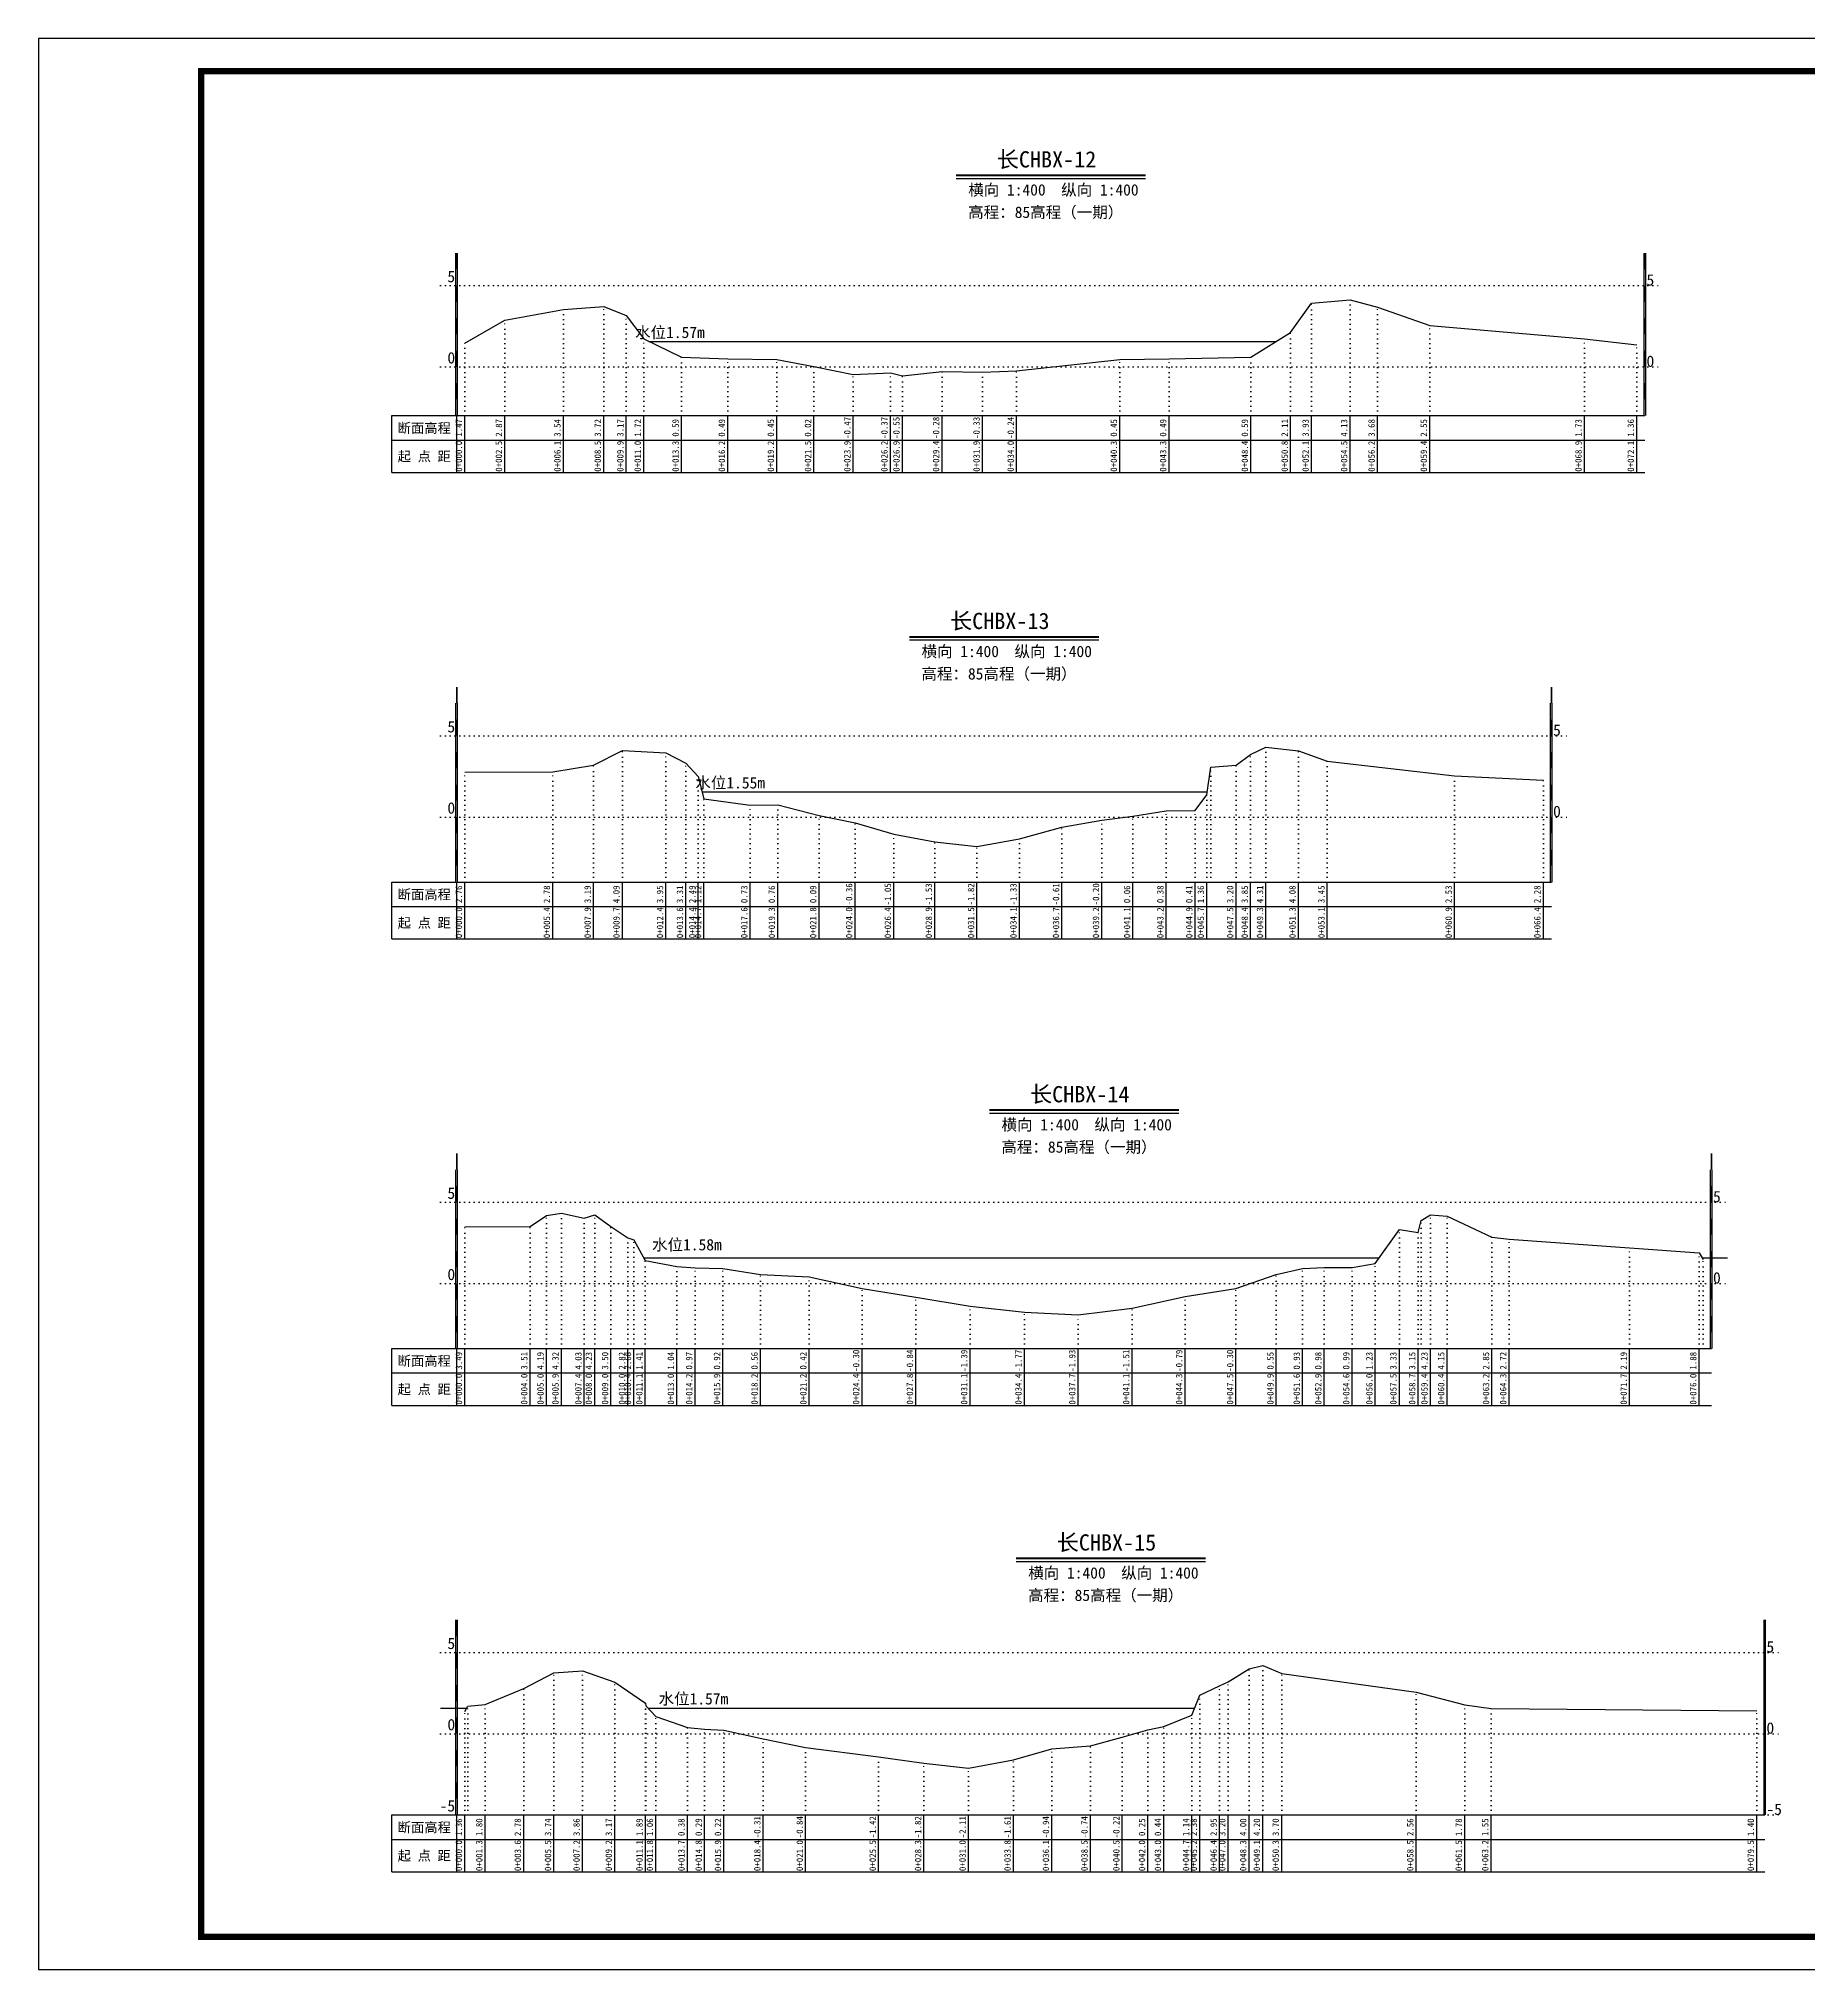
# Model space of a CAD drawing. Header units: millimetres. Extents: x 519117 to 522689, y 3371934 to 3372232.
# Drawn here: x 520467.6 to 520739.8, y 3371934.4 to 3372231.4 of the extents above; entities that cross this region are included whole.
import ezdxf
from ezdxf.enums import TextEntityAlignment as Align

# ---------------------------------------------------------------- set-up
doc = ezdxf.new("R2010")
doc.units = ezdxf.units.MM
doc.header["$LTSCALE"] = 0.4
doc.header["$MEASUREMENT"] = 0
doc.linetypes.add('X4', pattern=[1.6, 0, -1.6])
for name, color, linetype in [('DMX', 1, 'Continuous'), ('zdm1', 5, 'Continuous'), ('ZDMT5', 3, 'Continuous'), ('图框', 7, 'Continuous'), ('断面名称', 5, 'Continuous'), ('比例尺', 3, 'Continuous'), ('水位', 7, 'Continuous')]:
    doc.layers.add(name, color=color, linetype=linetype)
doc.styles.add('HDM', font='仿宋_GB2312.ttf')

msp = doc.modelspace()

# ---------------------------------------------------------------- linework, layer by layer
at = {"layer": 'DMX', "linetype": 'Continuous', "flags": 128}
for points in [[(520533.15, 3372184.56), (520539.3, 3372188.06), (520548.3, 3372189.74), (520554.5, 3372190.19), (520557.97, 3372188.81), (520560.65, 3372185.19), (520566.47, 3372182.36), (520573.6, 3372182.11), (520581.12, 3372182.01), (520586.85, 3372180.94), (520592.9, 3372179.71), (520598.6, 3372179.96), (520600.45, 3372179.51), (520606.55, 3372180.19), (520612.77, 3372180.06), (520618.02, 3372180.29), (520633.9, 3372182.01), (520641.47, 3372182.11), (520654.05, 3372182.36), (520660.17, 3372186.16), (520663.4, 3372190.71), (520669.32, 3372191.21), (520673.55, 3372190.09), (520681.57, 3372187.26), (520705.37, 3372185.21), (520713.42, 3372184.29)], [(520533.15, 3372118.54), (520546.67, 3372118.59), (520552.95, 3372119.61), (520557.37, 3372121.86), (520564.07, 3372121.51), (520567.15, 3372119.91), (520569.05, 3372117.86), (520569.92, 3372114.44), (520577.05, 3372113.46), (520581.27, 3372113.54), (520587.65, 3372111.86), (520593.17, 3372110.74), (520599.12, 3372109.01), (520605.42, 3372107.81), (520611.92, 3372107.09), (520618.45, 3372108.31), (520625, 3372110.11), (520631.15, 3372111.14), (520635.92, 3372111.79), (520641.05, 3372112.59), (520645.5, 3372112.66), (520647.27, 3372115.04), (520647.92, 3372119.31), (520651.8, 3372119.64), (520654.02, 3372121.26), (520656.37, 3372122.41), (520661.37, 3372121.84), (520665.82, 3372120.26), (520685.4, 3372117.96), (520699.05, 3372117.34)], [(520533.15, 3372048.61), (520543.2, 3372048.66), (520545.7, 3372050.36), (520548, 3372050.69), (520551.52, 3372049.96), (520553.12, 3372050.46), (520555.62, 3372048.64), (520558.22, 3372046.94), (520559.15, 3372046.59), (520560.9, 3372043.41), (520565.75, 3372042.49), (520568.57, 3372042.31), (520572.85, 3372042.19), (520578.62, 3372041.29), (520586.12, 3372040.94), (520594.25, 3372039.14), (520602.52, 3372037.79), (520610.87, 3372036.41), (520619.22, 3372035.46), (520627.5, 3372035.06), (520635.8, 3372036.11), (520643.95, 3372037.91), (520651.77, 3372039.14), (520657.97, 3372041.26), (520662.02, 3372042.21), (520665.35, 3372042.34), (520669.65, 3372042.36), (520673.2, 3372042.96), (520676.9, 3372048.21), (520679.8, 3372047.76), (520680.25, 3372049.56), (520681.67, 3372050.46), (520684.25, 3372050.26), (520691.15, 3372047.01), (520693.8, 3372046.69), (520712.32, 3372045.36), (520723.02, 3372044.59), (520723.65, 3372043.59)], [(520533.15, 3371974.04), (520533.62, 3371974.89), (520536.27, 3371975.14), (520542.2, 3371977.59), (520546.85, 3371979.99), (520551.25, 3371980.29), (520556.2, 3371978.56), (520560.92, 3371975.36), (520561, 3371974.94), (520562.52, 3371973.29), (520567.37, 3371971.59), (520570.02, 3371971.36), (520573, 3371971.19), (520579.05, 3371969.86), (520585.57, 3371968.54), (520596.8, 3371967.09), (520603.77, 3371966.09), (520610.62, 3371965.36), (520617.55, 3371966.61), (520623.45, 3371968.29), (520629.37, 3371968.79), (520634.27, 3371970.09), (520638.22, 3371971.26), (520640.67, 3371971.74), (520645, 3371973.49), (520646.2, 3371976.59), (520649.25, 3371978.01), (520650.57, 3371978.64), (520653.8, 3371980.64), (520655.9, 3371981.14), (520658.8, 3371979.89), (520679.5, 3371977.04), (520686.95, 3371975.09), (520691.02, 3371974.51), (520731.87, 3371974.14)]]:
    msp.add_lwpolyline(points, dxfattribs=at)
at = {"layer": 'zdm1', "linetype": 'Continuous'}
for p, q in [((520531.77, 3372173.39), (520531.77, 3372198.39)), ((520532.02, 3372173.39), (520532.02, 3372198.39)), ((520714.55, 3372173.39), (520714.55, 3372198.39)), ((520714.8, 3372173.39), (520714.8, 3372198.39)), ((520521.9, 3372164.64), (520521.9, 3372173.39)), ((520521.9, 3372173.39), (520533.15, 3372173.39)), ((520531.9, 3372164.64), (520531.9, 3372173.39)), ((520533.15, 3372173.39), (520714.67, 3372173.39)), ((520521.9, 3372169.64), (520714.67, 3372169.64)), ((520521.9, 3372164.64), (520714.67, 3372164.64)), ((520531.77, 3372101.64), (520531.77, 3372129.14)), ((520532.02, 3372101.64), (520532.02, 3372129.14)), ((520700.17, 3372101.64), (520700.17, 3372129.14)), ((520700.42, 3372101.64), (520700.42, 3372129.14)), ((520521.9, 3372092.89), (520521.9, 3372101.64)), ((520521.9, 3372101.64), (520533.15, 3372101.64)), ((520531.9, 3372092.89), (520531.9, 3372101.64)), ((520533.15, 3372101.64), (520700.3, 3372101.64)), ((520521.9, 3372097.89), (520700.3, 3372097.89)), ((520521.9, 3372092.89), (520700.3, 3372092.89)), ((520531.77, 3372029.89), (520531.77, 3372057.39)), ((520532.02, 3372029.89), (520532.02, 3372057.39)), ((520724.77, 3372029.89), (520724.77, 3372057.39)), ((520725.02, 3372029.89), (520725.02, 3372057.39)), ((520521.9, 3372021.14), (520521.9, 3372029.89)), ((520521.9, 3372029.89), (520533.15, 3372029.89)), ((520531.9, 3372021.14), (520531.9, 3372029.89)), ((520533.15, 3372029.89), (520724.9, 3372029.89)), ((520521.9, 3372026.14), (520724.9, 3372026.14)), ((520521.9, 3372021.14), (520724.9, 3372021.14)), ((520531.77, 3371958.14), (520531.77, 3371988.14)), ((520532.02, 3371958.14), (520532.02, 3371988.14)), ((520733, 3371958.14), (520733, 3371988.14)), ((520733.25, 3371958.14), (520733.25, 3371988.14)), ((520521.9, 3371949.39), (520521.9, 3371958.14)), ((520521.9, 3371958.14), (520533.15, 3371958.14)), ((520531.9, 3371949.39), (520531.9, 3371958.14)), ((520533.15, 3371958.14), (520733.12, 3371958.14)), ((520521.9, 3371954.39), (520733.12, 3371954.39)), ((520521.9, 3371949.39), (520733.12, 3371949.39))]:
    msp.add_line(p, q, dxfattribs=at)
at = {"layer": 'zdm1', "linetype": 'X4'}
for p, q in [((520529.4, 3372193.39), (520717.17, 3372193.39)), ((520529.4, 3372180.89), (520717.17, 3372180.89)), ((520529.4, 3372124.14), (520702.8, 3372124.14)), ((520529.4, 3372111.64), (520702.8, 3372111.64)), ((520529.4, 3372052.39), (520727.4, 3372052.39)), ((520529.4, 3372039.89), (520727.4, 3372039.89)), ((520529.4, 3371983.14), (520735.62, 3371983.14)), ((520529.4, 3371970.64), (520735.62, 3371970.64)), ((520529.4, 3371958.14), (520735.62, 3371958.14))]:
    msp.add_line(p, q, dxfattribs=at)
at = {"layer": 'zdm1', "linetype": 'Continuous', "flags": 128}
for points in [[(520531.9, 3372195.89, 0.25, 0.25, 0), (520531.9, 3372198.39, 0.25, 0.25, 0)], [(520714.67, 3372195.89, 0.25, 0.25, 0), (520714.67, 3372198.39, 0.25, 0.25, 0)], [(520531.9, 3372190.89, 0.25, 0.25, 0), (520531.9, 3372193.39, 0.25, 0.25, 0)], [(520714.67, 3372190.89, 0.25, 0.25, 0), (520714.67, 3372193.39, 0.25, 0.25, 0)], [(520531.9, 3372185.89, 0.25, 0.25, 0), (520531.9, 3372188.39, 0.25, 0.25, 0)], [(520714.67, 3372185.89, 0.25, 0.25, 0), (520714.67, 3372188.39, 0.25, 0.25, 0)], [(520531.9, 3372180.89, 0.25, 0.25, 0), (520531.9, 3372183.39, 0.25, 0.25, 0)], [(520714.67, 3372180.89, 0.25, 0.25, 0), (520714.67, 3372183.39, 0.25, 0.25, 0)], [(520531.9, 3372175.89, 0.25, 0.25, 0), (520531.9, 3372178.39, 0.25, 0.25, 0)], [(520714.67, 3372175.89, 0.25, 0.25, 0), (520714.67, 3372178.39, 0.25, 0.25, 0)], [(520531.9, 3372129.14, 0.25, 0.25, 0), (520531.9, 3372131.64, 0.25, 0.25, 0)], [(520700.3, 3372129.14, 0.25, 0.25, 0), (520700.3, 3372131.64, 0.25, 0.25, 0)], [(520531.9, 3372124.14, 0.25, 0.25, 0), (520531.9, 3372126.64, 0.25, 0.25, 0)], [(520700.3, 3372124.14, 0.25, 0.25, 0), (520700.3, 3372126.64, 0.25, 0.25, 0)], [(520531.9, 3372119.14, 0.25, 0.25, 0), (520531.9, 3372121.64, 0.25, 0.25, 0)], [(520700.3, 3372119.14, 0.25, 0.25, 0), (520700.3, 3372121.64, 0.25, 0.25, 0)], [(520531.9, 3372114.14, 0.25, 0.25, 0), (520531.9, 3372116.64, 0.25, 0.25, 0)], [(520700.3, 3372114.14, 0.25, 0.25, 0), (520700.3, 3372116.64, 0.25, 0.25, 0)], [(520531.9, 3372109.14, 0.25, 0.25, 0), (520531.9, 3372111.64, 0.25, 0.25, 0)], [(520700.3, 3372109.14, 0.25, 0.25, 0), (520700.3, 3372111.64, 0.25, 0.25, 0)], [(520531.9, 3372104.14, 0.25, 0.25, 0), (520531.9, 3372106.64, 0.25, 0.25, 0)], [(520700.3, 3372104.14, 0.25, 0.25, 0), (520700.3, 3372106.64, 0.25, 0.25, 0)], [(520531.9, 3372057.39, 0.25, 0.25, 0), (520531.9, 3372059.89, 0.25, 0.25, 0)], [(520724.9, 3372057.39, 0.25, 0.25, 0), (520724.9, 3372059.89, 0.25, 0.25, 0)], [(520531.9, 3372052.39, 0.25, 0.25, 0), (520531.9, 3372054.89, 0.25, 0.25, 0)], [(520724.9, 3372052.39, 0.25, 0.25, 0), (520724.9, 3372054.89, 0.25, 0.25, 0)], [(520531.9, 3372047.39, 0.25, 0.25, 0), (520531.9, 3372049.89, 0.25, 0.25, 0)], [(520724.9, 3372047.39, 0.25, 0.25, 0), (520724.9, 3372049.89, 0.25, 0.25, 0)], [(520531.9, 3372042.39, 0.25, 0.25, 0), (520531.9, 3372044.89, 0.25, 0.25, 0)], [(520724.9, 3372042.39, 0.25, 0.25, 0), (520724.9, 3372044.89, 0.25, 0.25, 0)], [(520531.9, 3372037.39, 0.25, 0.25, 0), (520531.9, 3372039.89, 0.25, 0.25, 0)], [(520724.9, 3372037.39, 0.25, 0.25, 0), (520724.9, 3372039.89, 0.25, 0.25, 0)], [(520531.9, 3372032.39, 0.25, 0.25, 0), (520531.9, 3372034.89, 0.25, 0.25, 0)], [(520724.9, 3372032.39, 0.25, 0.25, 0), (520724.9, 3372034.89, 0.25, 0.25, 0)], [(520531.9, 3371985.64, 0.25, 0.25, 0), (520531.9, 3371988.14, 0.25, 0.25, 0)], [(520733.12, 3371985.64, 0.25, 0.25, 0), (520733.12, 3371988.14, 0.25, 0.25, 0)], [(520531.9, 3371980.64, 0.25, 0.25, 0), (520531.9, 3371983.14, 0.25, 0.25, 0)], [(520733.12, 3371980.64, 0.25, 0.25, 0), (520733.12, 3371983.14, 0.25, 0.25, 0)], [(520531.9, 3371975.64, 0.25, 0.25, 0), (520531.9, 3371978.14, 0.25, 0.25, 0)], [(520733.12, 3371975.64, 0.25, 0.25, 0), (520733.12, 3371978.14, 0.25, 0.25, 0)], [(520531.9, 3371970.64, 0.25, 0.25, 0), (520531.9, 3371973.14, 0.25, 0.25, 0)], [(520733.12, 3371970.64, 0.25, 0.25, 0), (520733.12, 3371973.14, 0.25, 0.25, 0)], [(520531.9, 3371965.64, 0.25, 0.25, 0), (520531.9, 3371968.14, 0.25, 0.25, 0)], [(520733.12, 3371965.64, 0.25, 0.25, 0), (520733.12, 3371968.14, 0.25, 0.25, 0)], [(520531.9, 3371960.64, 0.25, 0.25, 0), (520531.9, 3371963.14, 0.25, 0.25, 0)], [(520733.12, 3371960.64, 0.25, 0.25, 0), (520733.12, 3371963.14, 0.25, 0.25, 0)]]:
    msp.add_lwpolyline(points, format="xyseb", dxfattribs=at)
at = {"layer": 'ZDMT5', "linetype": 'X4'}
for p, q in [((520548.3, 3372173.39), (520548.3, 3372189.74)), ((520554.5, 3372173.39), (520554.5, 3372190.19)), ((520557.97, 3372173.39), (520557.97, 3372188.81)), ((520663.4, 3372173.39), (520663.4, 3372190.71)), ((520669.32, 3372173.39), (520669.32, 3372191.21)), ((520673.55, 3372173.39), (520673.55, 3372190.09)), ((520539.3, 3372173.39), (520539.3, 3372188.06)), ((520660.17, 3372173.39), (520660.17, 3372186.16)), ((520681.57, 3372173.39), (520681.57, 3372187.26)), ((520533.15, 3372173.39), (520533.15, 3372184.56)), ((520560.65, 3372173.39), (520560.65, 3372185.19)), ((520705.37, 3372173.39), (520705.37, 3372185.21)), ((520713.42, 3372173.39), (520713.42, 3372184.29)), ((520566.47, 3372173.39), (520566.47, 3372182.36)), ((520573.6, 3372173.39), (520573.6, 3372182.11)), ((520581.12, 3372173.39), (520581.12, 3372182.01)), ((520586.85, 3372173.39), (520586.85, 3372180.94)), ((520592.9, 3372173.39), (520592.9, 3372179.71)), ((520598.6, 3372173.39), (520598.6, 3372179.96)), ((520606.55, 3372173.39), (520606.55, 3372180.19)), ((520612.77, 3372173.39), (520612.77, 3372180.06)), ((520618.02, 3372173.39), (520618.02, 3372180.29)), ((520633.9, 3372173.39), (520633.9, 3372182.01)), ((520641.47, 3372173.39), (520641.47, 3372182.11)), ((520654.05, 3372173.39), (520654.05, 3372182.36)), ((520600.45, 3372173.39), (520600.45, 3372179.51)), ((520557.37, 3372101.64), (520557.37, 3372121.86)), ((520564.07, 3372101.64), (520564.07, 3372121.51)), ((520654.02, 3372101.64), (520654.02, 3372121.26)), ((520656.37, 3372101.64), (520656.37, 3372122.41)), ((520661.37, 3372101.64), (520661.37, 3372121.84)), ((520665.82, 3372101.64), (520665.82, 3372120.26)), ((520533.15, 3372101.64), (520533.15, 3372118.54)), ((520546.67, 3372101.64), (520546.67, 3372118.59)), ((520552.95, 3372101.64), (520552.95, 3372119.61)), ((520567.15, 3372101.64), (520567.15, 3372119.91)), ((520569.05, 3372101.64), (520569.05, 3372117.86)), ((520647.92, 3372101.64), (520647.92, 3372119.31)), ((520651.8, 3372101.64), (520651.8, 3372119.64)), ((520685.4, 3372101.64), (520685.4, 3372117.96)), ((520699.05, 3372101.64), (520699.05, 3372117.34)), ((520569.92, 3372101.64), (520569.92, 3372114.44)), ((520647.27, 3372101.64), (520647.27, 3372115.04)), ((520577.05, 3372101.64), (520577.05, 3372113.46)), ((520581.27, 3372101.64), (520581.27, 3372113.54)), ((520587.65, 3372101.64), (520587.65, 3372111.86)), ((520635.92, 3372101.64), (520635.92, 3372111.79)), ((520641.05, 3372101.64), (520641.05, 3372112.59)), ((520645.5, 3372101.64), (520645.5, 3372112.66)), ((520593.17, 3372101.64), (520593.17, 3372110.74)), ((520599.12, 3372101.64), (520599.12, 3372109.01)), ((520618.45, 3372101.64), (520618.45, 3372108.31)), ((520625, 3372101.64), (520625, 3372110.11)), ((520631.15, 3372101.64), (520631.15, 3372111.14)), ((520605.42, 3372101.64), (520605.42, 3372107.81)), ((520611.92, 3372101.64), (520611.92, 3372107.09)), ((520545.7, 3372029.89), (520545.7, 3372050.36)), ((520548, 3372029.89), (520548, 3372050.69)), ((520551.52, 3372029.89), (520551.52, 3372049.96)), ((520553.12, 3372029.89), (520553.12, 3372050.46)), ((520680.25, 3372029.89), (520680.25, 3372049.56)), ((520681.67, 3372029.89), (520681.67, 3372050.46)), ((520684.25, 3372029.89), (520684.25, 3372050.26)), ((520533.15, 3372029.89), (520533.15, 3372048.61)), ((520543.2, 3372029.89), (520543.2, 3372048.66)), ((520555.62, 3372029.89), (520555.62, 3372048.64)), ((520558.22, 3372029.89), (520558.22, 3372046.94)), ((520559.15, 3372029.89), (520559.15, 3372046.59)), ((520676.9, 3372029.89), (520676.9, 3372048.21)), ((520679.8, 3372029.89), (520679.8, 3372047.76)), ((520691.15, 3372029.89), (520691.15, 3372047.01)), ((520693.8, 3372029.89), (520693.8, 3372046.69)), ((520560.9, 3372029.89), (520560.9, 3372043.41)), ((520673.2, 3372029.89), (520673.2, 3372042.96)), ((520712.32, 3372029.89), (520712.32, 3372045.36)), ((520723.02, 3372029.89), (520723.02, 3372044.59)), ((520723.65, 3372029.89), (520723.65, 3372043.59)), ((520565.75, 3372029.89), (520565.75, 3372042.49)), ((520568.57, 3372029.89), (520568.57, 3372042.31)), ((520572.85, 3372029.89), (520572.85, 3372042.19)), ((520578.62, 3372029.89), (520578.62, 3372041.29)), ((520586.12, 3372029.89), (520586.12, 3372040.94)), ((520657.97, 3372029.89), (520657.97, 3372041.26)), ((520662.02, 3372029.89), (520662.02, 3372042.21)), ((520665.35, 3372029.89), (520665.35, 3372042.34)), ((520669.65, 3372029.89), (520669.65, 3372042.36)), ((520594.25, 3372029.89), (520594.25, 3372039.14)), ((520602.52, 3372029.89), (520602.52, 3372037.79)), ((520643.95, 3372029.89), (520643.95, 3372037.91)), ((520651.77, 3372029.89), (520651.77, 3372039.14)), ((520610.87, 3372029.89), (520610.87, 3372036.41)), ((520619.22, 3372029.89), (520619.22, 3372035.46)), ((520627.5, 3372029.89), (520627.5, 3372035.06)), ((520635.8, 3372029.89), (520635.8, 3372036.11)), ((520653.8, 3371958.14), (520653.8, 3371980.64)), ((520655.9, 3371958.14), (520655.9, 3371981.14)), ((520546.85, 3371958.14), (520546.85, 3371979.99)), ((520551.25, 3371958.14), (520551.25, 3371980.29)), ((520556.2, 3371958.14), (520556.2, 3371978.56)), ((520649.25, 3371958.14), (520649.25, 3371978.01)), ((520650.57, 3371958.14), (520650.57, 3371978.64)), ((520658.8, 3371958.14), (520658.8, 3371979.89)), ((520533.62, 3371958.14), (520533.62, 3371974.89)), ((520536.27, 3371958.14), (520536.27, 3371975.14)), ((520542.2, 3371958.14), (520542.2, 3371977.59)), ((520560.92, 3371958.14), (520560.92, 3371975.36)), ((520561, 3371958.14), (520561, 3371974.94)), ((520646.2, 3371958.14), (520646.2, 3371976.59)), ((520679.5, 3371958.14), (520679.5, 3371977.04)), ((520686.95, 3371958.14), (520686.95, 3371975.09)), ((520533.15, 3371958.14), (520533.15, 3371974.04)), ((520562.52, 3371958.14), (520562.52, 3371973.29)), ((520640.67, 3371958.14), (520640.67, 3371971.74)), ((520645, 3371958.14), (520645, 3371973.49)), ((520691.02, 3371958.14), (520691.02, 3371974.51)), ((520731.87, 3371958.14), (520731.87, 3371974.14)), ((520567.37, 3371958.14), (520567.37, 3371971.59)), ((520570.02, 3371958.14), (520570.02, 3371971.36)), ((520573, 3371958.14), (520573, 3371971.19)), ((520579.05, 3371958.14), (520579.05, 3371969.86)), ((520629.37, 3371958.14), (520629.37, 3371968.79)), ((520634.27, 3371958.14), (520634.27, 3371970.09)), ((520638.22, 3371958.14), (520638.22, 3371971.26)), ((520585.57, 3371958.14), (520585.57, 3371968.54)), ((520596.8, 3371958.14), (520596.8, 3371967.09)), ((520603.77, 3371958.14), (520603.77, 3371966.09)), ((520617.55, 3371958.14), (520617.55, 3371966.61)), ((520623.45, 3371958.14), (520623.45, 3371968.29)), ((520610.62, 3371958.14), (520610.62, 3371965.36))]:
    msp.add_line(p, q, dxfattribs=at)
at = {"layer": 'ZDMT5', "linetype": 'Continuous'}
for p, q in [((520533.15, 3372164.64), (520533.15, 3372173.39)), ((520539.3, 3372164.64), (520539.3, 3372173.39)), ((520548.3, 3372164.64), (520548.3, 3372173.39)), ((520554.5, 3372164.64), (520554.5, 3372173.39)), ((520557.97, 3372164.64), (520557.97, 3372173.39)), ((520560.65, 3372164.64), (520560.65, 3372173.39)), ((520566.47, 3372164.64), (520566.47, 3372173.39)), ((520573.6, 3372164.64), (520573.6, 3372173.39)), ((520581.12, 3372164.64), (520581.12, 3372173.39)), ((520586.85, 3372164.64), (520586.85, 3372173.39)), ((520592.9, 3372164.64), (520592.9, 3372173.39)), ((520598.6, 3372164.64), (520598.6, 3372173.39)), ((520600.45, 3372164.64), (520600.45, 3372173.39)), ((520606.55, 3372164.64), (520606.55, 3372173.39)), ((520612.77, 3372164.64), (520612.77, 3372173.39)), ((520618.02, 3372164.64), (520618.02, 3372173.39)), ((520633.9, 3372164.64), (520633.9, 3372173.39)), ((520641.47, 3372164.64), (520641.47, 3372173.39)), ((520654.05, 3372164.64), (520654.05, 3372173.39)), ((520660.17, 3372164.64), (520660.17, 3372173.39)), ((520663.4, 3372164.64), (520663.4, 3372173.39)), ((520669.32, 3372164.64), (520669.32, 3372173.39)), ((520673.55, 3372164.64), (520673.55, 3372173.39)), ((520681.57, 3372164.64), (520681.57, 3372173.39)), ((520705.37, 3372164.64), (520705.37, 3372173.39)), ((520713.42, 3372164.64), (520713.42, 3372173.39)), ((520533.15, 3372092.89), (520533.15, 3372101.64)), ((520546.67, 3372092.89), (520546.67, 3372101.64)), ((520552.95, 3372092.89), (520552.95, 3372101.64)), ((520557.37, 3372092.89), (520557.37, 3372101.64)), ((520564.07, 3372092.89), (520564.07, 3372101.64)), ((520567.15, 3372092.89), (520567.15, 3372101.64)), ((520569.05, 3372092.89), (520569.05, 3372101.64)), ((520569.92, 3372092.89), (520569.92, 3372101.64)), ((520577.05, 3372092.89), (520577.05, 3372101.64)), ((520581.27, 3372092.89), (520581.27, 3372101.64)), ((520587.65, 3372092.89), (520587.65, 3372101.64)), ((520593.17, 3372092.89), (520593.17, 3372101.64)), ((520599.12, 3372092.89), (520599.12, 3372101.64)), ((520605.42, 3372092.89), (520605.42, 3372101.64)), ((520611.92, 3372092.89), (520611.92, 3372101.64)), ((520618.45, 3372092.89), (520618.45, 3372101.64)), ((520625, 3372092.89), (520625, 3372101.64)), ((520631.15, 3372092.89), (520631.15, 3372101.64)), ((520635.92, 3372092.89), (520635.92, 3372101.64)), ((520641.05, 3372092.89), (520641.05, 3372101.64)), ((520645.5, 3372092.89), (520645.5, 3372101.64)), ((520647.27, 3372092.89), (520647.27, 3372101.64)), ((520651.8, 3372092.89), (520651.8, 3372101.64)), ((520654.02, 3372092.89), (520654.02, 3372101.64)), ((520656.37, 3372092.89), (520656.37, 3372101.64)), ((520661.37, 3372092.89), (520661.37, 3372101.64)), ((520665.82, 3372092.89), (520665.82, 3372101.64)), ((520685.4, 3372092.89), (520685.4, 3372101.64)), ((520699.05, 3372092.89), (520699.05, 3372101.64)), ((520533.15, 3372021.14), (520533.15, 3372029.89)), ((520543.2, 3372021.14), (520543.2, 3372029.89)), ((520545.7, 3372021.14), (520545.7, 3372029.89)), ((520548, 3372021.14), (520548, 3372029.89)), ((520551.52, 3372021.14), (520551.52, 3372029.89)), ((520553.12, 3372021.14), (520553.12, 3372029.89)), ((520555.62, 3372021.14), (520555.62, 3372029.89)), ((520558.22, 3372021.14), (520558.22, 3372029.89)), ((520559.15, 3372021.14), (520559.15, 3372029.89)), ((520560.9, 3372021.14), (520560.9, 3372029.89)), ((520565.75, 3372021.14), (520565.75, 3372029.89)), ((520568.57, 3372021.14), (520568.57, 3372029.89)), ((520572.85, 3372021.14), (520572.85, 3372029.89)), ((520578.62, 3372021.14), (520578.62, 3372029.89)), ((520586.12, 3372021.14), (520586.12, 3372029.89)), ((520594.25, 3372021.14), (520594.25, 3372029.89)), ((520602.52, 3372021.14), (520602.52, 3372029.89)), ((520610.87, 3372021.14), (520610.87, 3372029.89)), ((520619.22, 3372021.14), (520619.22, 3372029.89)), ((520627.5, 3372021.14), (520627.5, 3372029.89)), ((520635.8, 3372021.14), (520635.8, 3372029.89)), ((520643.95, 3372021.14), (520643.95, 3372029.89)), ((520651.77, 3372021.14), (520651.77, 3372029.89)), ((520657.97, 3372021.14), (520657.97, 3372029.89)), ((520662.02, 3372021.14), (520662.02, 3372029.89)), ((520665.35, 3372021.14), (520665.35, 3372029.89)), ((520669.65, 3372021.14), (520669.65, 3372029.89)), ((520673.2, 3372021.14), (520673.2, 3372029.89)), ((520676.9, 3372021.14), (520676.9, 3372029.89)), ((520679.8, 3372021.14), (520679.8, 3372029.89)), ((520681.67, 3372021.14), (520681.67, 3372029.89)), ((520684.25, 3372021.14), (520684.25, 3372029.89)), ((520691.15, 3372021.14), (520691.15, 3372029.89)), ((520693.8, 3372021.14), (520693.8, 3372029.89)), ((520712.32, 3372021.14), (520712.32, 3372029.89)), ((520723.02, 3372021.14), (520723.02, 3372029.89)), ((520533.15, 3371949.39), (520533.15, 3371958.14)), ((520536.27, 3371949.39), (520536.27, 3371958.14)), ((520542.2, 3371949.39), (520542.2, 3371958.14)), ((520546.85, 3371949.39), (520546.85, 3371958.14)), ((520551.25, 3371949.39), (520551.25, 3371958.14)), ((520556.2, 3371949.39), (520556.2, 3371958.14)), ((520560.92, 3371949.39), (520560.92, 3371958.14)), ((520562.52, 3371949.39), (520562.52, 3371958.14)), ((520567.37, 3371949.39), (520567.37, 3371958.14)), ((520570.02, 3371949.39), (520570.02, 3371958.14)), ((520573, 3371949.39), (520573, 3371958.14)), ((520579.05, 3371949.39), (520579.05, 3371958.14)), ((520585.57, 3371949.39), (520585.57, 3371958.14)), ((520596.8, 3371949.39), (520596.8, 3371958.14)), ((520603.77, 3371949.39), (520603.77, 3371958.14)), ((520610.62, 3371949.39), (520610.62, 3371958.14)), ((520617.55, 3371949.39), (520617.55, 3371958.14)), ((520623.45, 3371949.39), (520623.45, 3371958.14)), ((520629.37, 3371949.39), (520629.37, 3371958.14)), ((520634.27, 3371949.39), (520634.27, 3371958.14)), ((520638.22, 3371949.39), (520638.22, 3371958.14)), ((520640.67, 3371949.39), (520640.67, 3371958.14)), ((520645, 3371949.39), (520645, 3371958.14)), ((520646.2, 3371949.39), (520646.2, 3371958.14)), ((520649.25, 3371949.39), (520649.25, 3371958.14)), ((520650.57, 3371949.39), (520650.57, 3371958.14)), ((520653.8, 3371949.39), (520653.8, 3371958.14)), ((520655.9, 3371949.39), (520655.9, 3371958.14)), ((520658.8, 3371949.39), (520658.8, 3371958.14)), ((520679.5, 3371949.39), (520679.5, 3371958.14)), ((520686.95, 3371949.39), (520686.95, 3371958.14)), ((520691.02, 3371949.39), (520691.02, 3371958.14)), ((520731.87, 3371949.39), (520731.87, 3371958.14))]:
    msp.add_line(p, q, dxfattribs=at)
at = {"layer": '图框', "flags": 128}
msp.add_lwpolyline([(520467.57, 3371934.39), (520887.57, 3371934.39), (520887.57, 3372231.39), (520467.57, 3372231.39)], close=True, dxfattribs=at)
at = {"layer": '图框', "const_width": 1, "flags": 128}
msp.add_lwpolyline([(520492.57, 3371939.39), (520882.57, 3371939.39), (520882.57, 3372226.39), (520492.57, 3372226.39)], close=True, dxfattribs=at)
at = {"layer": '比例尺', "color": 3, "linetype": 'Continuous', "lineweight": 40}
for p, q in [((520608.72, 3372210.39), (520637.85, 3372210.39)), ((520601.54, 3372139.39), (520630.66, 3372139.39)), ((520613.84, 3372066.59), (520642.96, 3372066.59)), ((520617.95, 3371997.64), (520647.07, 3371997.64))]:
    msp.add_line(p, q, dxfattribs=at)
at = {"layer": '比例尺', "color": 3, "linetype": 'Continuous'}
for p, q in [((520608.72, 3372209.89), (520637.85, 3372209.89)), ((520601.54, 3372138.89), (520630.66, 3372138.89)), ((520613.84, 3372066.09), (520642.96, 3372066.09)), ((520617.95, 3371997.14), (520647.07, 3371997.14))]:
    msp.add_line(p, q, dxfattribs=at)
at = {"layer": '水位', "color": 6, "linetype": 'Continuous'}
for p, q in [((520561.42, 3372184.81), (520658, 3372184.81)), ((520569.65, 3372115.51), (520647.35, 3372115.51)), ((520560.66, 3372043.84), (520673.81, 3372043.84)), ((520723.49, 3372043.84), (520727.4, 3372043.84)), ((520529.4, 3371974.56), (520533.44, 3371974.56)), ((520561.34, 3371974.56), (520645.41, 3371974.56))]:
    msp.add_line(p, q, dxfattribs=at)

# ---------------------------------------------------------------- texts
at = {"layer": 'zdm1', "linetype": 'Continuous', "style": 'HDM'}
for s, p in [('5', (520531.65, 3372193.39)), ('0', (520531.65, 3372180.89)), ('5', (520531.65, 3372124.14)), ('0', (520531.65, 3372111.64)), ('5', (520531.65, 3372052.39)), ('0', (520531.65, 3372039.89)), ('5', (520531.65, 3371983.14)), ('0', (520531.65, 3371970.64)), ('-5', (520531.65, 3371958.14))]:
    msp.add_text(s, height=1.75, dxfattribs=at).set_placement(p, align=Align.BOTTOM_RIGHT)
for s, p in [('5', (520714.92, 3372193.39)), ('0', (520714.92, 3372180.89)), ('5', (520700.55, 3372124.14)), ('0', (520700.55, 3372111.64)), ('5', (520725.15, 3372052.39)), ('0', (520725.15, 3372039.89)), ('5', (520733.37, 3371983.14)), ('0', (520733.37, 3371970.64)), ('-5', (520733.37, 3371958.14))]:
    msp.add_text(s, height=1.75, dxfattribs=at).set_placement(p)
for s, p in [('断面高程', (520526.9, 3372171.51)), ('起 点 距', (520526.9, 3372167.14)), ('断面高程', (520526.9, 3372099.76)), ('起 点 距', (520526.9, 3372095.39)), ('断面高程', (520526.9, 3372028.01)), ('起 点 距', (520526.9, 3372023.64)), ('断面高程', (520526.9, 3371956.26)), ('起 点 距', (520526.9, 3371951.89))]:
    msp.add_text(s, height=1.5, dxfattribs=at).set_placement(p, align=Align.MIDDLE)
at = {"layer": 'ZDMT5', "linetype": 'Continuous', "style": 'HDM'}
for s, p in [('1.47', (520533.02, 3372171.51)), ('2.87', (520539.17, 3372171.51)), ('3.54', (520548.17, 3372171.51)), ('3.72', (520554.37, 3372171.51)), ('3.17', (520557.85, 3372171.51)), ('1.72', (520560.52, 3372171.51)), ('0.59', (520566.35, 3372171.51)), ('0.49', (520573.47, 3372171.51)), ('0.45', (520581, 3372171.51)), ('0.02', (520586.72, 3372171.51)), ('-0.47', (520592.77, 3372171.51)), ('-0.37', (520598.47, 3372171.51)), ('-0.55', (520600.32, 3372171.51)), ('-0.28', (520606.42, 3372171.51)), ('-0.33', (520612.65, 3372171.51)), ('-0.24', (520617.9, 3372171.51)), ('0.45', (520633.77, 3372171.51)), ('0.49', (520641.35, 3372171.51)), ('0.59', (520653.92, 3372171.51)), ('2.11', (520660.05, 3372171.51)), ('3.93', (520663.27, 3372171.51)), ('4.13', (520669.2, 3372171.51)), ('3.68', (520673.42, 3372171.51)), ('2.55', (520681.45, 3372171.51)), ('1.73', (520705.25, 3372171.51)), ('1.36', (520713.3, 3372171.51)), ('0+000.0', (520533.02, 3372167.14)), ('0+002.5', (520539.17, 3372167.14)), ('0+006.1', (520548.17, 3372167.14)), ('0+008.5', (520554.37, 3372167.14)), ('0+009.9', (520557.85, 3372167.14)), ('0+011.0', (520560.52, 3372167.14)), ('0+013.3', (520566.35, 3372167.14)), ('0+016.2', (520573.47, 3372167.14)), ('0+019.2', (520581, 3372167.14)), ('0+021.5', (520586.72, 3372167.14)), ('0+023.9', (520592.77, 3372167.14)), ('0+026.2', (520598.47, 3372167.14)), ('0+026.9', (520600.32, 3372167.14)), ('0+029.4', (520606.42, 3372167.14)), ('0+031.9', (520612.65, 3372167.14)), ('0+034.0', (520617.9, 3372167.14)), ('0+040.3', (520633.77, 3372167.14)), ('0+043.3', (520641.35, 3372167.14)), ('0+048.4', (520653.92, 3372167.14)), ('0+050.8', (520660.05, 3372167.14)), ('0+052.1', (520663.27, 3372167.14)), ('0+054.5', (520669.2, 3372167.14)), ('0+056.2', (520673.42, 3372167.14)), ('0+059.4', (520681.45, 3372167.14)), ('0+068.9', (520705.25, 3372167.14)), ('0+072.1', (520713.3, 3372167.14)), ('2.76', (520533.02, 3372099.76)), ('2.78', (520546.55, 3372099.76)), ('3.19', (520552.82, 3372099.76)), ('4.09', (520557.25, 3372099.76)), ('3.95', (520563.95, 3372099.76)), ('3.31', (520567.02, 3372099.76)), ('2.49', (520568.92, 3372099.76)), ('1.12', (520569.8, 3372099.76)), ('0.73', (520576.92, 3372099.76)), ('0.76', (520581.15, 3372099.76)), ('0.09', (520587.52, 3372099.76)), ('-0.36', (520593.05, 3372099.76)), ('-1.05', (520599, 3372099.76)), ('-1.53', (520605.3, 3372099.76)), ('-1.82', (520611.8, 3372099.76)), ('-1.33', (520618.32, 3372099.76)), ('-0.61', (520624.87, 3372099.76)), ('-0.20', (520631.02, 3372099.76)), ('0.06', (520635.8, 3372099.76)), ('0.38', (520640.92, 3372099.76)), ('0.41', (520645.37, 3372099.76)), ('1.36', (520647.15, 3372099.76)), ('3.20', (520651.67, 3372099.76)), ('3.85', (520653.9, 3372099.76)), ('4.31', (520656.25, 3372099.76)), ('4.08', (520661.25, 3372099.76)), ('3.45', (520665.7, 3372099.76)), ('2.53', (520685.27, 3372099.76)), ('2.28', (520698.92, 3372099.76)), ('0+000.0', (520533.02, 3372095.39)), ('0+005.4', (520546.55, 3372095.39)), ('0+007.9', (520552.82, 3372095.39)), ('0+009.7', (520557.25, 3372095.39)), ('0+012.4', (520563.95, 3372095.39)), ('0+013.6', (520567.02, 3372095.39)), ('0+014.4', (520568.92, 3372095.39)), ('0+014.7', (520569.8, 3372095.39)), ('0+017.6', (520576.92, 3372095.39)), ('0+019.3', (520581.15, 3372095.39)), ('0+021.8', (520587.52, 3372095.39)), ('0+024.0', (520593.05, 3372095.39)), ('0+026.4', (520599, 3372095.39)), ('0+028.9', (520605.3, 3372095.39)), ('0+031.5', (520611.8, 3372095.39)), ('0+034.1', (520618.32, 3372095.39)), ('0+036.7', (520624.87, 3372095.39)), ('0+039.2', (520631.02, 3372095.39)), ('0+041.1', (520635.8, 3372095.39)), ('0+043.2', (520640.92, 3372095.39)), ('0+044.9', (520645.37, 3372095.39)), ('0+045.7', (520647.15, 3372095.39)), ('0+047.5', (520651.67, 3372095.39)), ('0+048.4', (520653.9, 3372095.39)), ('0+049.3', (520656.25, 3372095.39)), ('0+051.3', (520661.25, 3372095.39)), ('0+053.1', (520665.7, 3372095.39)), ('0+060.9', (520685.27, 3372095.39)), ('0+066.4', (520698.92, 3372095.39)), ('3.49', (520533.02, 3372028.01)), ('3.51', (520543.07, 3372028.01)), ('4.19', (520545.57, 3372028.01)), ('4.32', (520547.87, 3372028.01)), ('4.03', (520551.4, 3372028.01)), ('4.23', (520553, 3372028.01)), ('3.50', (520555.5, 3372028.01)), ('2.82', (520558.1, 3372028.01)), ('2.68', (520559.02, 3372028.01)), ('1.41', (520560.77, 3372028.01)), ('1.04', (520565.62, 3372028.01)), ('0.97', (520568.45, 3372028.01)), ('0.92', (520572.72, 3372028.01)), ('0.56', (520578.5, 3372028.01)), ('0.42', (520586, 3372028.01)), ('-0.30', (520594.12, 3372028.01)), ('-0.84', (520602.4, 3372028.01)), ('-1.39', (520610.75, 3372028.01)), ('-1.77', (520619.1, 3372028.01)), ('-1.93', (520627.37, 3372028.01)), ('-1.51', (520635.67, 3372028.01)), ('-0.79', (520643.82, 3372028.01)), ('-0.30', (520651.65, 3372028.01)), ('0.55', (520657.85, 3372028.01)), ('0.93', (520661.9, 3372028.01)), ('0.98', (520665.22, 3372028.01)), ('0.99', (520669.52, 3372028.01)), ('1.23', (520673.07, 3372028.01)), ('3.33', (520676.77, 3372028.01)), ('3.15', (520679.67, 3372028.01)), ('4.23', (520681.55, 3372028.01)), ('4.15', (520684.12, 3372028.01)), ('2.85', (520691.02, 3372028.01)), ('2.72', (520693.67, 3372028.01)), ('2.19', (520712.2, 3372028.01)), ('1.88', (520722.9, 3372028.01)), ('0+000.0', (520533.02, 3372023.64)), ('0+004.0', (520543.07, 3372023.64)), ('0+005.0', (520545.57, 3372023.64)), ('0+005.9', (520547.87, 3372023.64)), ('0+007.4', (520551.4, 3372023.64)), ('0+008.0', (520553, 3372023.64)), ('0+009.0', (520555.5, 3372023.64)), ('0+010.0', (520558.1, 3372023.64)), ('0+010.4', (520559.02, 3372023.64)), ('0+011.1', (520560.77, 3372023.64)), ('0+013.0', (520565.62, 3372023.64)), ('0+014.2', (520568.45, 3372023.64)), ('0+015.9', (520572.72, 3372023.64)), ('0+018.2', (520578.5, 3372023.64)), ('0+021.2', (520586, 3372023.64)), ('0+024.4', (520594.12, 3372023.64)), ('0+027.8', (520602.4, 3372023.64)), ('0+031.1', (520610.75, 3372023.64)), ('0+034.4', (520619.1, 3372023.64)), ('0+037.7', (520627.37, 3372023.64)), ('0+041.1', (520635.67, 3372023.64)), ('0+044.3', (520643.82, 3372023.64)), ('0+047.5', (520651.65, 3372023.64)), ('0+049.9', (520657.85, 3372023.64)), ('0+051.6', (520661.9, 3372023.64)), ('0+052.9', (520665.22, 3372023.64)), ('0+054.6', (520669.52, 3372023.64)), ('0+056.0', (520673.07, 3372023.64)), ('0+057.5', (520676.77, 3372023.64)), ('0+058.7', (520679.67, 3372023.64)), ('0+059.4', (520681.55, 3372023.64)), ('0+060.4', (520684.12, 3372023.64)), ('0+063.2', (520691.02, 3372023.64)), ('0+064.3', (520693.67, 3372023.64)), ('0+071.7', (520712.2, 3372023.64)), ('0+076.0', (520722.9, 3372023.64)), ('1.36', (520533.02, 3371956.26)), ('1.80', (520536.15, 3371956.26)), ('2.78', (520542.07, 3371956.26)), ('3.74', (520546.72, 3371956.26)), ('3.86', (520551.12, 3371956.26)), ('3.17', (520556.07, 3371956.26)), ('1.89', (520560.8, 3371956.26)), ('1.06', (520562.4, 3371956.26)), ('0.38', (520567.25, 3371956.26)), ('0.29', (520569.9, 3371956.26)), ('0.22', (520572.87, 3371956.26)), ('-0.31', (520578.92, 3371956.26)), ('-0.84', (520585.45, 3371956.26)), ('-1.42', (520596.67, 3371956.26)), ('-1.82', (520603.65, 3371956.26)), ('-2.11', (520610.5, 3371956.26)), ('-1.61', (520617.42, 3371956.26)), ('-0.94', (520623.32, 3371956.26)), ('-0.74', (520629.25, 3371956.26)), ('-0.22', (520634.15, 3371956.26)), ('0.25', (520638.1, 3371956.26)), ('0.44', (520640.55, 3371956.26)), ('1.14', (520644.87, 3371956.26)), ('2.38', (520646.07, 3371956.26)), ('2.95', (520649.12, 3371956.26)), ('3.20', (520650.45, 3371956.26)), ('4.00', (520653.67, 3371956.26)), ('4.20', (520655.77, 3371956.26)), ('3.70', (520658.67, 3371956.26)), ('2.56', (520679.37, 3371956.26)), ('1.78', (520686.82, 3371956.26)), ('1.55', (520690.9, 3371956.26)), ('1.40', (520731.75, 3371956.26)), ('0+000.0', (520533.02, 3371951.89)), ('0+001.3', (520536.15, 3371951.89)), ('0+003.6', (520542.07, 3371951.89)), ('0+005.5', (520546.72, 3371951.89)), ('0+007.2', (520551.12, 3371951.89)), ('0+009.2', (520556.07, 3371951.89)), ('0+011.1', (520560.8, 3371951.89)), ('0+011.8', (520562.4, 3371951.89)), ('0+013.7', (520567.25, 3371951.89)), ('0+014.8', (520569.9, 3371951.89)), ('0+015.9', (520572.87, 3371951.89)), ('0+018.4', (520578.92, 3371951.89)), ('0+021.0', (520585.45, 3371951.89)), ('0+025.5', (520596.67, 3371951.89)), ('0+028.3', (520603.65, 3371951.89)), ('0+031.0', (520610.5, 3371951.89)), ('0+033.8', (520617.42, 3371951.89)), ('0+036.1', (520623.32, 3371951.89)), ('0+038.5', (520629.25, 3371951.89)), ('0+040.5', (520634.15, 3371951.89)), ('0+042.0', (520638.1, 3371951.89)), ('0+043.0', (520640.55, 3371951.89)), ('0+044.7', (520644.87, 3371951.89)), ('0+045.2', (520646.07, 3371951.89)), ('0+046.4', (520649.12, 3371951.89)), ('0+047.0', (520650.45, 3371951.89)), ('0+048.3', (520653.67, 3371951.89)), ('0+049.1', (520655.77, 3371951.89)), ('0+050.3', (520658.67, 3371951.89)), ('0+058.5', (520679.37, 3371951.89)), ('0+061.5', (520686.82, 3371951.89)), ('0+063.2', (520690.9, 3371951.89)), ('0+079.5', (520731.75, 3371951.89))]:
    msp.add_text(s, height=1, rotation=90, dxfattribs=at).set_placement(p, align=Align.BOTTOM_CENTER)
at = {"layer": '断面名称', "color": 5, "linetype": 'Continuous', "style": 'HDM'}
for s, p in [('长CHBX-12', (520622.62, 3372212.86)), ('长CHBX-13', (520615.43, 3372141.86)), ('长CHBX-14', (520627.73, 3372069.06)), ('长CHBX-15', (520631.84, 3372000.11))]:
    msp.add_text(s, height=2.5, dxfattribs=at).set_placement(p, align=Align.MIDDLE)
at = {"layer": '比例尺', "color": 3, "linetype": 'Continuous', "style": 'HDM'}
for s, p in [('横向 1:400  纵向 1:400', (520636.79, 3372206.72)), ('高程：85高程（一期）', (520634.43, 3372203.28)), ('横向 1:400  纵向 1:400', (520629.61, 3372135.72)), ('高程：85高程（一期）', (520627.24, 3372132.28)), ('横向 1:400  纵向 1:400', (520641.91, 3372062.92)), ('高程：85高程（一期）', (520639.54, 3372059.49)), ('横向 1:400  纵向 1:400', (520646.02, 3371993.97)), ('高程：85高程（一期）', (520643.65, 3371990.53))]:
    msp.add_text(s, height=1.75, dxfattribs=at).set_placement(p, align=Align.BOTTOM_RIGHT)
at = {"layer": '水位', "color": 6, "linetype": 'Continuous', "style": 'HDM'}
for s, p in [('水位1.57m', (520564.69, 3372186.24)), ('水位1.55m', (520573.96, 3372116.95)), ('水位1.58m', (520567.3, 3372045.9)), ('水位1.57m', (520568.3, 3371976.05))]:
    msp.add_text(s, height=1.75, dxfattribs=at).set_placement(p, align=Align.MIDDLE)

doc.saveas('drawing.dxf')
